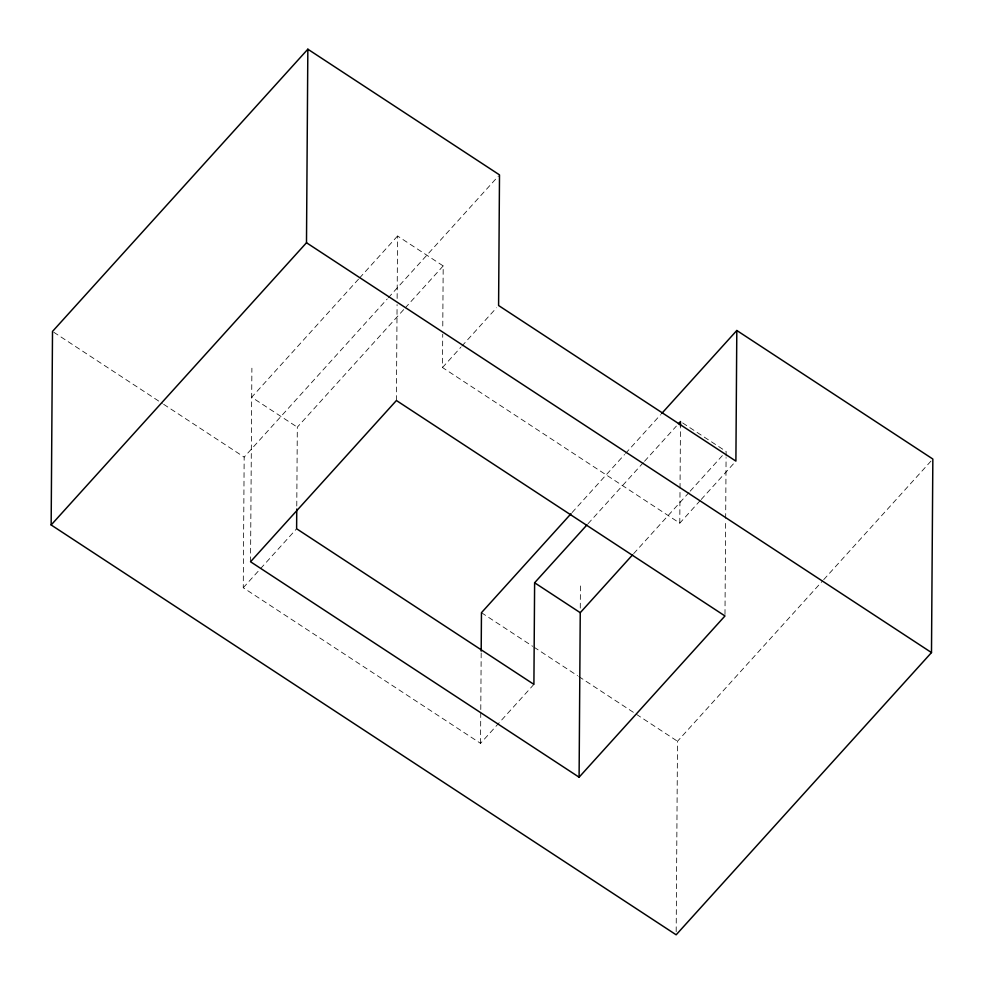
<?xml version="1.0" encoding="UTF-8"?>
<svg xmlns="http://www.w3.org/2000/svg" width="984" height="984" viewBox="0 0 984 984"><rect width="100%" height="100%" fill="white"/><g stroke="black" fill="none" stroke-linecap="round" stroke-linejoin="round"><path stroke-width="0.74" stroke-dasharray="4.92 3.69" d="M533.906 684.372L480.549 743.351L243.257 587.743L244.167 457.105L387.278 298.927M250.539 561.753L251.892 368.201M296.774 506.022L297.316 427.167L404.166 309.074M396.417 400.513L397.081 304.548M397.13 298.459L397.561 236L443.194 265.926L442.763 328.103M700.19 500.585L679.784 523.144L442.493 367.536L442.726 334.166M480.549 743.351L480.77 711.075M480.782 709.538L481.188 652.663M580.277 608.1L580.449 583.66M676.18 931.725L677.509 741.26L822.673 580.806M679.784 523.144L680.018 489.774M680.03 488.261L680.461 426.084M724.987 614.434L725.651 519.995M725.663 518.47L726.081 457.548M726.094 456.022L726.13 451.447L680.497 421.533M358.533 279.148L251.683 397.241L297.316 427.167M359.554 278.017L397.561 236M388.311 297.783L498.482 176.013M405.187 307.943L443.194 265.926M243.257 587.743L296.615 528.765M442.493 367.536L460.856 347.241M461.877 346.11L496.551 307.771M572.073 512.566L624.582 454.522M625.603 453.39L660.608 414.694M588.038 523.722L643.511 462.406M644.532 461.275L676.389 426.072M633.671 553.648L689.144 492.332M690.165 491.188L723.043 454.854M701.211 499.466L734.876 462.246M823.706 579.662L932.844 459.036M53.788 332.26L162.397 403.477M163.664 404.313L244.167 457.105M481.459 612.7L532.713 646.316M533.992 647.152L577.559 675.725M578.838 676.561L677.509 741.26"/><path stroke-width="1.48" d="M51.156 524.964L52.509 331.423L307.844 49.2L499.503 174.881L498.593 305.52L735.897 461.127L736.807 330.489L932.844 459.036L931.491 652.576L676.156 934.8L51.156 524.964L306.491 242.74L307.844 49.2M296.75 509.06L296.615 528.765L533.906 684.372L534.62 582.762L587.005 524.853M481.188 651.125L481.459 612.7L571.04 513.697M579.096 777.2L724.974 615.959L396.417 400.513L250.539 561.753L579.096 777.2L580.252 612.688L632.638 554.779M680.461 426.084L680.497 421.533L678.443 423.796M661.642 413.563L736.807 330.489M306.491 242.74L931.491 652.576M534.62 582.762L580.252 612.688"/></g></svg>
